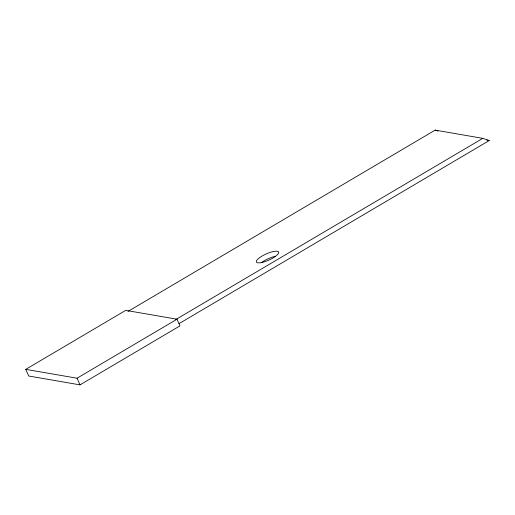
<?xml version="1.0" encoding="UTF-8"?>
<svg xmlns="http://www.w3.org/2000/svg" width="515" height="515" viewBox="0 0 515 515"><rect width="100%" height="100%" fill="white"/><g stroke="black" fill="none" stroke-linecap="round" stroke-linejoin="round"><path stroke-width="0.77" d="M25.75 369.358L125.718 310.358L176.999 319.216L179.973 325.873L80.012 384.879L28.731 376.014L25.75 369.358L77.031 378.216L176.999 319.216M127.952 311.44L435.156 130.121L482.774 138.348L489.25 140.543L179.085 323.607M175.57 319.667L482.774 138.348M486.907 140.138L489.25 140.543M435.156 130.121L438.033 131.1M77.031 378.216L80.012 384.879M261.8 262.354A12.193 3.36 -24.1 0 1 275.358 256.303M261.787 262.495A12.193 3.36 -24.1 0 0 278.724 252.498A12.193 3.36 -24.1 0 0 262.013 256.071A12.193 3.36 -24.1 0 0 261.787 262.495"/></g></svg>
